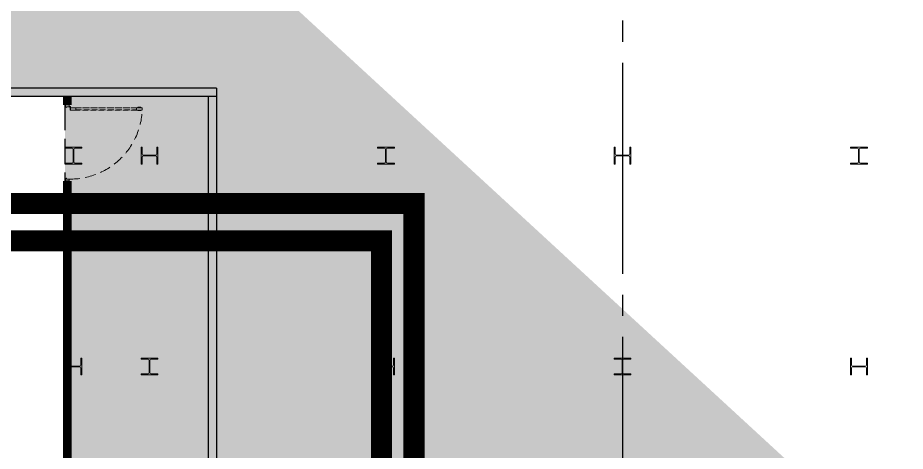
# Model space of a CAD drawing. Extents: x -3080 to 28500, y -1326 to 31609.
# Drawn here: x 21124 to 22175, y 6900 to 7413 of the extents above; entities that cross this region are included whole.
import ezdxf

# ---------------------------------------------------------------- set-up
doc = ezdxf.new("R2010")
doc.units = 0
doc.header["$LTSCALE"] = 100
for name, pattern in [('188K-SM-03-F05-ARCH-PA-Y2257103$0$DASHED', [19.05, 12.7, -6.35]), ('X-S-FAB-L05$0$COL-CEN-LIN', [3.25, 2.5, -0.25, 0.25, -0.25]), ('X-S-FAB-L05$0$HIDDEN', [0.4, 0.3, -0.1])]:
    doc.linetypes.add(name, pattern=pattern)
for name, color, linetype in [('0-xref', 8, 'Continuous'), ('188K-SM-03-F05-ARCH-PA-Y2257103$0$K-DIivder-3.5', 53, '188K-SM-03-F05-ARCH-PA-Y2257103$0$DASHED'), ('188K-SM-03-F05-ARCH-PA-Y2257103$0$K-岩棉 2hr 3.5-非抗', 53, 'Continuous'), ('188K-SM-07-F10-MECH-CR PIPE-Y2257103$0$00_AC_CHS_12℃', 4, 'Continuous'), ('188K-SM-07-F10-MECH-CR PIPE-Y2257103$0$00_AC_CHS_20℃', 3, 'Continuous'), ('X-S-FAB-L05$0$BLOCK', 8, 'Continuous'), ('X-S-FAB-L05$0$CCL', 8, 'X-S-FAB-L05$0$COL-CEN-LIN'), ('X-S-FAB-L05$0$COL-S', 8, 'Continuous'), ('X-S-FAB-L05$0$HID(UP)', 8, 'X-S-FAB-L05$0$HIDDEN'), ('X-S-FAB-L05$0$SKY05│level-60%', 7, 'Continuous')]:
    doc.layers.add(name, color=color, linetype=linetype)
doc.layers.add('188K-SM-03-F05-ARCH-PA-Y2257103$0$K-DOOR-鋼板門', color=53, linetype='188K-SM-03-F05-ARCH-PA-Y2257103$0$DASHED', lineweight=9)

# ---------------------------------------------------------------- blocks, each defined once
blk = doc.blocks.new('X-S-FAB-L05$0$FAB2-L05')
at = {"layer": 'X-S-FAB-L05$0$CCL'}
blk.add_line((-4320, 11005), (-4320, 0), dxfattribs=at)
blk = doc.blocks.new('X-S-FAB-L05')
at = {"layer": 'X-S-FAB-L05$0$SKY05│level-60%'}
h = blk.add_hatch(dxfattribs=at)
h.set_pattern_fill('ANSI31', color=256)
h.set_pattern_definition([(45, (0, 0), (-0.08838834765, 0.08838834765), [])])
edge = h.paths.add_edge_path()
edge.add_line((23520.4, 5520), (21180, 5520))
edge.add_line((21180, 5520), (21180, 7320))
edge.add_line((21180, 7320), (19200, 7320))
edge.add_line((19200, 7320), (19200, 8595))
edge.add_line((19200, 8595), (19707.5, 8595))
edge.add_line((19707.5, 8595), (19707.5, 9033))
at = {"layer": 'X-S-FAB-L05$0$COL-S', "lineweight": 0, "flags": 128}
for points in [[(21180, 7260), (21180, 7258.8), (21188.3, 7258.8, -0.41421356), (21189.6, 7257.5), (21189.6, 7242.5, -0.41421356), (21188.3, 7241.2), (21180, 7241.2), (21180, 7240), (21200, 7240), (21200, 7241.2), (21191.7, 7241.2, -0.41421356), (21190.4, 7242.5), (21190.4, 7257.5, -0.41421356), (21191.7, 7258.8), (21200, 7258.8), (21200, 7260)], [(21270, 7240), (21271.2, 7240), (21271.2, 7248.3, -0.41421356), (21272.5, 7249.6), (21287.5, 7249.6, -0.41421356), (21288.8, 7248.3), (21288.8, 7240), (21290, 7240), (21290, 7260), (21288.8, 7260), (21288.8, 7251.7, -0.41421356), (21287.5, 7250.4), (21272.5, 7250.4, -0.41421356), (21271.2, 7251.7), (21271.2, 7260), (21270, 7260)], [(21550, 7260), (21550, 7258.8), (21558.3, 7258.8, -0.41421356), (21559.6, 7257.5), (21559.6, 7242.5, -0.41421356), (21558.3, 7241.2), (21550, 7241.2), (21550, 7240), (21570, 7240), (21570, 7241.2), (21561.7, 7241.2, -0.41421356), (21560.4, 7242.5), (21560.4, 7257.5, -0.41421356), (21561.7, 7258.8), (21570, 7258.8), (21570, 7260)], [(21830, 7240), (21831.2, 7240), (21831.2, 7248.3, -0.41421356), (21832.5, 7249.6), (21847.5, 7249.6, -0.41421356), (21848.8, 7248.3), (21848.8, 7240), (21850, 7240), (21850, 7260), (21848.8, 7260), (21848.8, 7251.7, -0.41421356), (21847.5, 7250.4), (21832.5, 7250.4, -0.41421356), (21831.2, 7251.7), (21831.2, 7260), (21830, 7260)], [(22110, 7260), (22110, 7258.8), (22118.3, 7258.8, -0.41421356), (22119.6, 7257.5), (22119.6, 7242.5, -0.41421356), (22118.3, 7241.2), (22110, 7241.2), (22110, 7240), (22130, 7240), (22130, 7241.2), (22121.7, 7241.2, -0.41421356), (22120.4, 7242.5), (22120.4, 7257.5, -0.41421356), (22121.7, 7258.8), (22130, 7258.8), (22130, 7260)], [(21180, 6990), (21181.2, 6990), (21181.2, 6998.3, -0.41421356), (21182.5, 6999.6), (21197.5, 6999.6, -0.41421356), (21198.8, 6998.3), (21198.8, 6990), (21200, 6990), (21200, 7010), (21198.8, 7010), (21198.8, 7001.7, -0.41421356), (21197.5, 7000.4), (21182.5, 7000.4, -0.41421356), (21181.2, 7001.7), (21181.2, 7010), (21180, 7010)], [(21270, 7010), (21270, 7008.8), (21278.3, 7008.8, -0.41421356), (21279.6, 7007.5), (21279.6, 6992.5, -0.41421356), (21278.3, 6991.2), (21270, 6991.2), (21270, 6990), (21290, 6990), (21290, 6991.2), (21281.7, 6991.2, -0.41421356), (21280.4, 6992.5), (21280.4, 7007.5, -0.41421356), (21281.7, 7008.8), (21290, 7008.8), (21290, 7010)], [(21550, 6990), (21551.2, 6990), (21551.2, 6998.3, -0.41421356), (21552.5, 6999.6), (21567.5, 6999.6, -0.41421356), (21568.8, 6998.3), (21568.8, 6990), (21570, 6990), (21570, 7010), (21568.8, 7010), (21568.8, 7001.7, -0.41421356), (21567.5, 7000.4), (21552.5, 7000.4, -0.41421356), (21551.2, 7001.7), (21551.2, 7010), (21550, 7010)], [(21830, 7010), (21830, 7008.8), (21838.3, 7008.8, -0.41421356), (21839.6, 7007.5), (21839.6, 6992.5, -0.41421356), (21838.3, 6991.2), (21830, 6991.2), (21830, 6990), (21850, 6990), (21850, 6991.2), (21841.7, 6991.2, -0.41421356), (21840.4, 6992.5), (21840.4, 7007.5, -0.41421356), (21841.7, 7008.8), (21850, 7008.8), (21850, 7010)], [(22110, 6990), (22111.2, 6990), (22111.2, 6998.3, -0.41421356), (22112.5, 6999.6), (22127.5, 6999.6, -0.41421356), (22128.8, 6998.3), (22128.8, 6990), (22130, 6990), (22130, 7010), (22128.8, 7010), (22128.8, 7001.7, -0.41421356), (22127.5, 7000.4), (22112.5, 7000.4, -0.41421356), (22111.2, 7001.7), (22111.2, 7010), (22110, 7010)]]:
    blk.add_lwpolyline(points, format="xyb", close=True, dxfattribs=at)
at = {"layer": 'X-S-FAB-L05$0$HID(UP)'}
blk.add_lwpolyline([(24315, 5565), (23585, 5565), (23585, 5520), (21180, 5520), (21180, 7320), (19200, 7320), (19200, 8595), (19707.5, 8595), (19707.5, 9033)], dxfattribs=at)
at = {"layer": 'X-S-FAB-L05$0$BLOCK'}
blk.add_blockref('X-S-FAB-L05$0$FAB2-L05', (26160, -720), dxfattribs=at)
blk = doc.blocks.new('188K-SM-03-F05-ARCH-PA-Y2257103$0$單開鋼板-900x1700')
at = {"ltscale": 0.005}
for p, q in [((6.1, 86.9), (6.7, 86.9)), ((6.1, 83.5), (6.1, 86.9)), ((6.7, 86.9), (6.7, 83.5)), ((3.5, 81.5), (3.5, 10.4)), ((3.5, 10.4), (3.5, 81.5)), ((3.5, 81.5), (3.5, 81.5)), ((5.9, 10.4), (5.9, 81.5)), ((5.9, 81.5), (6, 81.5)), ((6, 81.5), (6, 10.4)), ((6.7, 83.5), (6.1, 83.5)), ((0, 2), (0, -2)), ((2, 2.3), (0.3, 2.3)), ((2.1, -1), (2.1, 2.2)), ((3.5, 10.4), (3.5, 10.4)), ((6, 10.4), (5.9, 10.4)), ((87.9, -1), (87.9, 2.2)), ((88, 2.3), (89.7, 2.3)), ((90, 2), (90, -2)), ((0.3, -2.3), (2, -2.3)), ((2, -2.3), (3.1, -1.6)), ((2.6, -1), (2.1, -1)), ((2.5, -1.2), (2.5, -1.1)), ((2.5, -1.1), (2.6, -1.1)), ((3, -1.2), (2.5, -1.2)), ((3.1, -1), (2.9, -1)), ((2.9, -1.1), (3, -1.1)), ((3, -1.1), (3, -1.2)), ((3.1, -1.4), (3.1, -1.1)), ((86.9, -1), (87.1, -1)), ((86.9, -1.4), (86.9, -1.1)), ((88, -2.3), (86.9, -1.6)), ((87, -1.1), (87, -1.2)), ((87.1, -1.1), (87, -1.1)), ((87, -1.2), (87.5, -1.2)), ((87.4, -1), (87.9, -1)), ((87.5, -1.1), (87.4, -1.1)), ((87.5, -1.2), (87.5, -1.1)), ((89.7, -2.3), (88, -2.3))]:
    blk.add_line(p, q, dxfattribs=at)
for points in [[(3.3, 83.5), (3.3, 86.9), (2.8, 86.9), (2.8, 83.5)], [(6.1, 81.7), (6.1, 88.7), (3.3, 88.7), (3.3, 81.7)], [(2.3, -0.4), (2.3, 2.9), (2.1, 2.9), (2.1, -0.4)], [(5.9, 3.6), (2.8, 3.6), (2.8, 3.4), (5.9, 3.4)], [(6.1, 3.2), (6.1, 10.1), (3.3, 10.1), (3.3, 3.2)]]:
    blk.add_lwpolyline(points, close=True, dxfattribs=at)
for points in [[(3.4, 81.7), (3.4, 80.9, 0.158507), (3.4, 80.9), (3.4, 80.8, 0.72636), (3.5, 80.8), (3.5, 80.9, 0.414214), (3.5, 80.9, -0.414214), (3.4, 80.9), (3.4, 81.4, -0.414214), (3.5, 81.5), (3.8, 81.5, 0.414214), (3.8, 81.5), (3.8, 81.5, 0.414214), (3.8, 81.5), (3.5, 81.5, -0.414214), (3.4, 81.5), (3.4, 81.7, -0.414214), (3.5, 81.7), (4.7, 81.7), (4.7, 81.7), (4.7, 81.7), (6, 81.7, -0.414214), (6, 81.7), (6, 81.5, -0.414214), (6, 81.5), (5.7, 81.5, 0.414214), (5.7, 81.5), (5.7, 81.5, 0.414214), (5.7, 81.5), (6, 81.5, -0.414214), (6, 81.4), (6, 80.9, -0.414214), (6, 80.9), (6, 80.9, 0.414214), (6, 80.9), (6, 80.8, 0.72636), (6, 80.8), (6.1, 80.9, 0.158507), (6.1, 80.9), (6.1, 81.7, 0.414214), (6.1, 81.8), (3.4, 81.8, 0.414214)], [(4.7, 10.1), (4.7, 10.1), (3.5, 10.1, -0.414214), (3.4, 10.2), (3.4, 10.3, -0.414214), (3.5, 10.3), (3.8, 10.3, 0.414214), (3.8, 10.3), (3.8, 10.3, 0.414214), (3.8, 10.4), (3.5, 10.4, -0.414214), (3.4, 10.4), (3.4, 10.9, -0.414214), (3.5, 10.9), (3.5, 10.9, 0.414214), (3.5, 10.9), (3.5, 11, 0.72636), (3.4, 11), (3.4, 10.9, 0.158507), (3.4, 10.9), (3.4, 10.1, 0.414214), (3.4, 10.1), (6, 10.1, 0.414214), (6.1, 10.1), (6.1, 10.9, 0.158507), (6.1, 10.9), (6, 11, 0.72636), (6, 11), (6, 10.9, 0.414214), (6, 10.9, -0.414214), (6, 10.9), (6, 10.4, -0.414214), (6, 10.4), (5.7, 10.4, 0.414214), (5.7, 10.3), (5.7, 10.3, 0.414214), (5.7, 10.3), (6, 10.3, -0.414214), (6, 10.3), (6, 10.2, -0.414214), (6, 10.1), (4.7, 10.1)]]:
    blk.add_lwpolyline(points, format="xyb", close=True, dxfattribs=at)
at = {"linetype": '188K-SM-03-F05-ARCH-PA-Y2257103$0$DASHED', "ltscale": 0.01}
blk.add_arc((2.4, 3.3), 85.5, 359.2774, 87.5065, dxfattribs=at)
at = {"ltscale": 0.005}
for centre, major_axis, start_param, end_param in [((0.3, 2), (0.246, -0.246), 2.356194, 3.926991), ((2, 2.2), (0.0738, -0.0738), 7.068583, 8.63938), ((88, 2.2), (-0.0738, -0.0738), -2.356194, -0.785398), ((89.7, 2), (-0.246, -0.246), 2.356194, 3.926991), ((0.3, -2), (-0.246, -0.246), 5.497787, 7.068583), ((2.6, -1.1), (-0.0246, -0.0246), 0.785398, 3.926991), ((2.9, -1.1), (-0.0246, -0.0246), 3.926991, 7.068583), ((3.1, -1.1), (0.0246, -0.0246), 7.068583, 8.63938), ((2.9, -1.4), (0.148, -0.148), 6.162283, 7.068583), ((86.9, -1.1), (-0.0246, -0.0246), -2.356194, -0.785398), ((87.1, -1.4), (-0.148, -0.148), -0.785398, 0.120903), ((87.1, -1.1), (0.0246, -0.0246), -0.785398, 2.356194), ((87.4, -1.1), (0.0246, -0.0246), 2.356194, 5.497787), ((89.7, -2), (0.246, -0.246), -0.785398, 0.785398)]:
    blk.add_ellipse(centre, major_axis=major_axis, ratio=1, start_param=start_param, end_param=end_param, dxfattribs=at)
at = {"ltscale": 0.005, "extrusion": (0, 0, -1)}
blk.add_ellipse((2.4, 3.3), major_axis=(-0.344, 0.344), ratio=1, start_param=5.497787, end_param=11.780972, dxfattribs=at)
blk = doc.blocks.new('188K-SM-03-F05-ARCH-PA-Y2257103')
at = {"layer": '188K-SM-03-F05-ARCH-PA-Y2257103$0$K-DIivder-3.5', "linetype": 'ByBlock', "ltscale": 2, "const_width": 10}
for points in [[(21182.7, 7310), (21182.7, 7320)], [(21182.7, 5945), (21182.7, 7220)]]:
    blk.add_lwpolyline(points, dxfattribs=at)
at = {"layer": '188K-SM-03-F05-ARCH-PA-Y2257103$0$K-岩棉 2hr 3.5-非抗'}
for p, q in [((21359.5, 7330), (19320, 7330)), ((21359.5, 7330), (21359.5, 5945)), ((21359.5, 7320), (19320, 7320)), ((21349.5, 7320), (21349.5, 5945))]:
    blk.add_line(p, q, dxfattribs=at)
at = {"layer": '188K-SM-03-F05-ARCH-PA-Y2257103$0$K-DOOR-鋼板門', "rotation": 270}
blk.add_blockref('188K-SM-03-F05-ARCH-PA-Y2257103$0$單開鋼板-900x1700', (21182.7, 7310), dxfattribs=at)
blk = doc.blocks.new('188K-SM-07-F10-MECH-CR PIPE-Y2257103')
at = {"layer": '188K-SM-07-F10-MECH-CR PIPE-Y2257103$0$00_AC_CHS_12℃', "ltscale": 1000, "const_width": 25}
blk.add_lwpolyline([(1851.868, 8891.806), (17554.694, 8891.806), (17554.694, 8533.781), (18869.339, 8533.781), (18869.339, 8210.953), (19145.512, 8210.953), (19145.512, 7193.101), (21593.159, 7193.101), (21593.159, 6074.065)], dxfattribs=at)
at = {"layer": '188K-SM-07-F10-MECH-CR PIPE-Y2257103$0$00_AC_CHS_20℃', "ltscale": 1000, "const_width": 25}
blk.add_lwpolyline([(1851.868, 8847.601), (17514.253, 8847.601), (17514.253, 8489.576), (18832.722, 8489.576), (18832.722, 8166.748), (19093.353, 8166.748), (19093.353, 7148.896), (21554.57, 7148.896), (21554.57, 6074.065)], dxfattribs=at)

msp = doc.modelspace()

# ---------------------------------------------------------------- block references
at = {"layer": '0-xref'}
for name in ['X-S-FAB-L05', '188K-SM-03-F05-ARCH-PA-Y2257103']:
    msp.add_blockref(name, (0, 0), dxfattribs=at)

# ---------------------------------------------------------------- next in the draw order: block references
msp.add_blockref('188K-SM-07-F10-MECH-CR PIPE-Y2257103', (0, 0), dxfattribs=at)

doc.saveas('drawing.dxf')
